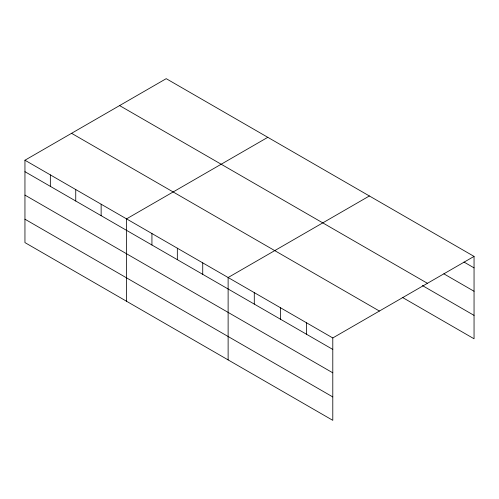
<?xml version="1.0" encoding="UTF-8"?>
<svg xmlns="http://www.w3.org/2000/svg" width="499" height="499" viewBox="0 0 499 499"><rect width="100%" height="100%" fill="white"/><g stroke="black" fill="none" stroke-linecap="round" stroke-linejoin="round"><path stroke-width="0.75" d="M24.95 160.223L332.789 337.954L332.789 420.333L24.95 242.601L24.95 160.223L166.211 78.667L474.05 256.399L474.05 338.777L402.263 297.329M267.795 137.319L126.54 218.874L126.54 301.253M369.385 195.97L228.124 277.525L228.124 359.904M332.789 337.954L474.05 256.399M463.989 262.056L474.05 267.869M443.861 273.839L474.05 291.266M119.592 105.582L427.437 283.307M422.391 285.553L474.05 315.38M71.563 133.308L379.408 311.039M24.95 171.693L332.789 349.425M24.95 195.097L332.789 372.822M24.95 219.204L332.789 396.936M306.623 322.847L306.623 334.318M280.457 307.74L280.457 319.21M254.29 292.632L254.29 304.103M202.731 262.861L202.731 274.331M177.332 248.196L177.332 259.667M151.933 233.532L151.933 245.009M101.141 204.21L101.141 215.68M75.742 189.545L75.742 201.016M50.349 174.881L50.349 186.358"/></g></svg>
